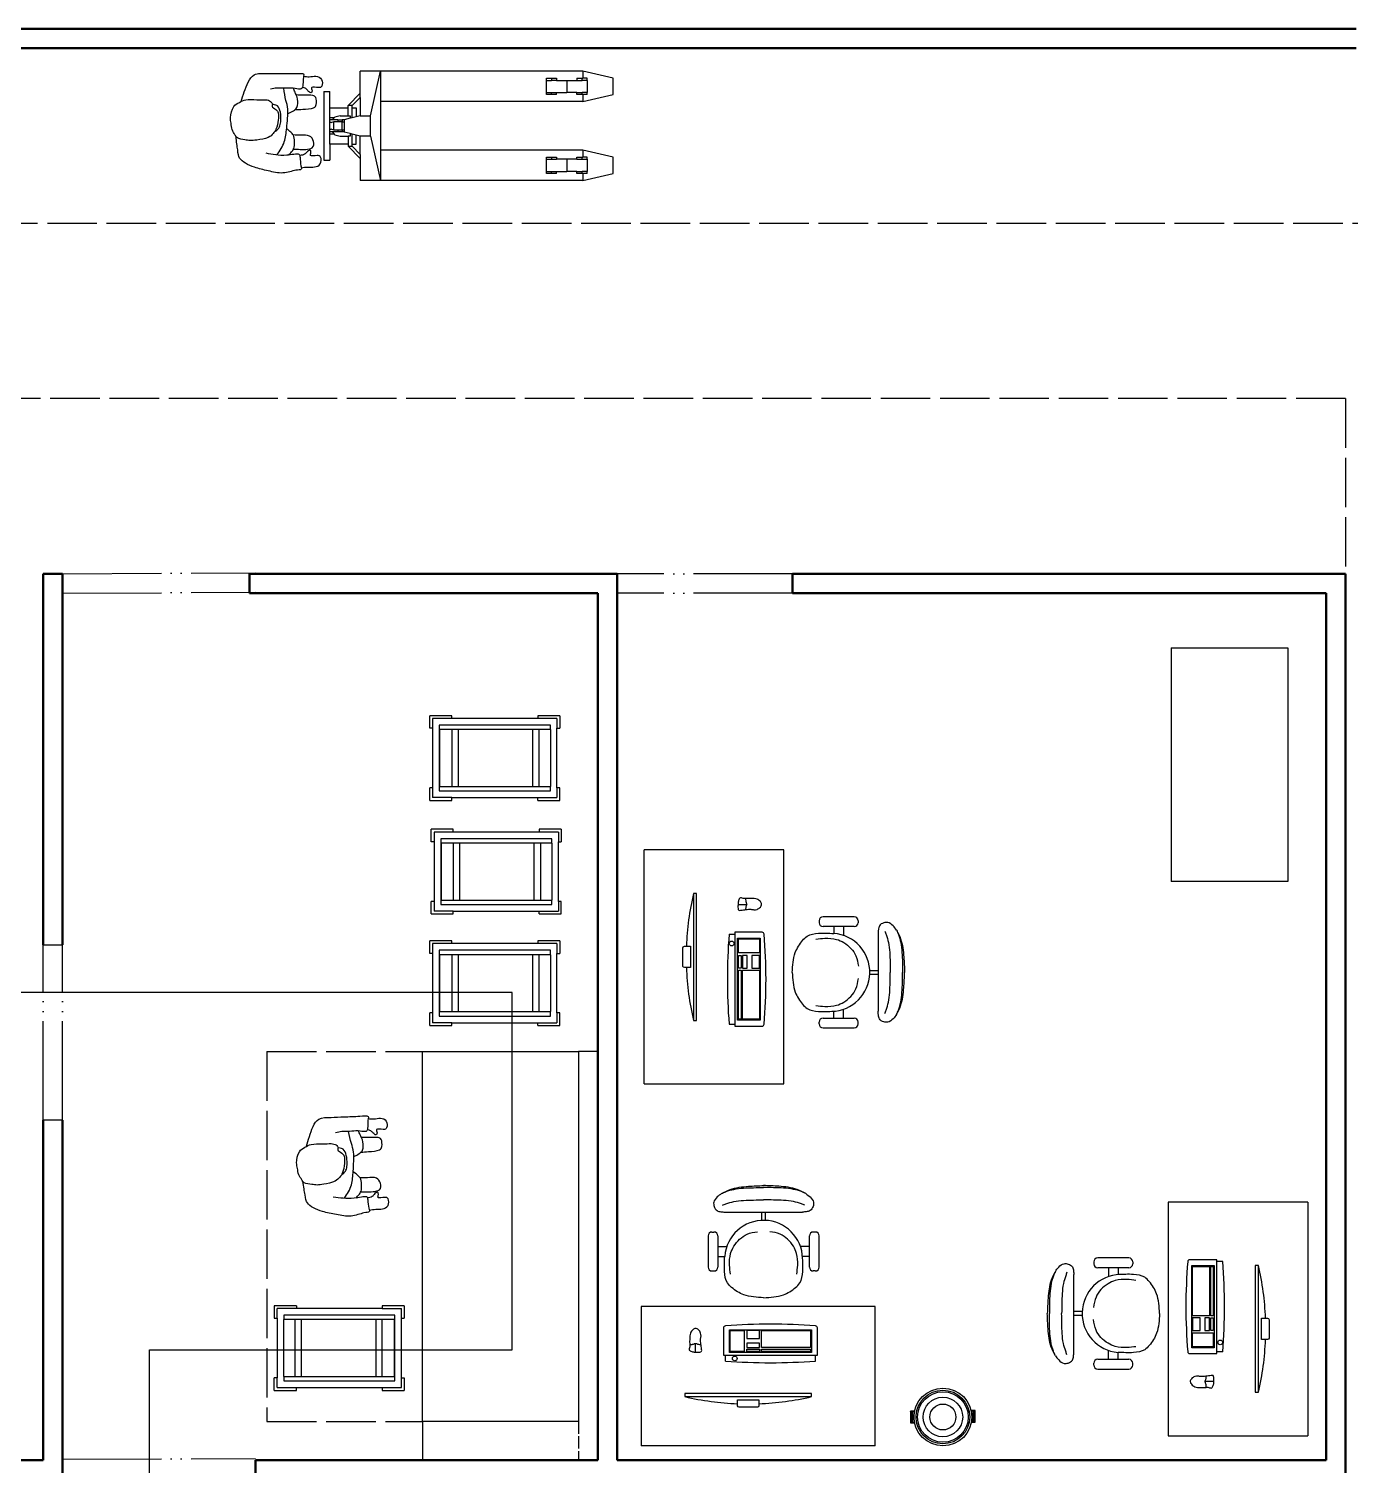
# Model space of a CAD drawing. Header units: millimetres. Extents: x 44692 to 172587, y -26854 to 14445.
# Drawn here: x 154816 to 161605, y -10402 to -3022 of the extents above; entities that cross this region are included whole.
import ezdxf

# ---------------------------------------------------------------- set-up
doc = ezdxf.new("R2010")
doc.units = ezdxf.units.MM
doc.header["$LTSCALE"] = 100
for name, pattern in [('DASHED2', [0.762, 0.635, -0.127]), ('DASHEDX2', [3.048, 2.54, -0.508]), ('DIVIDEX2', [6.604, 5.08, -0.508, 0, -0.508, 0, -0.508])]:
    doc.linetypes.add(name, pattern=pattern)
for name, color, linetype in [('Area circulacion', 50, 'DASHEDX2'), ('Area proceso', 90, 'DASHEDX2'), ('Flujo linea B', 160, 'Continuous'), ('Mesas-estantes', 230, 'Continuous'), ('Muebles', 112, 'Continuous'), ('Personal', 171, 'Continuous'), ('Puertas', 43, 'DIVIDEX2'), ('Transporte semielaborado', 30, 'Continuous')]:
    doc.layers.add(name, color=color, linetype=linetype)
doc.layers.add('Paredes', color=7, linetype='Continuous', lineweight=50)

# ---------------------------------------------------------------- blocks, each defined once
blk = doc.blocks.new('Bakery Trolley pl')
at = {"layer": 'Transporte semielaborado'}
for p, q in [((0.1804, 0.6253), (0.2371, 0.6253)), ((0.1804, 0.6253), (0.1804, 0.526)), ((0.2371, 0.6127), (0.1929, 0.6127)), ((0.1929, 0.526), (0.1929, 0.6127)), ((0.2229, 0.5827), (0.2229, 0.0827)), ((0.2429, 0.5827), (0.2229, 0.5827)), ((0.2371, 0.6127), (0.2371, 0.6253)), ((0.5048, 0.6127), (0.2371, 0.6127)), ((0.2429, 0.5827), (0.2429, 0.5798)), ((0.4989, 0.5827), (0.2429, 0.5827)), ((0.5189, 0.5827), (0.4989, 0.5827)), ((0.4989, 0.5798), (0.4989, 0.5827)), ((0.5048, 0.6127), (0.5048, 0.6253)), ((0.5048, 0.6253), (0.5615, 0.6253)), ((0.5489, 0.6127), (0.5048, 0.6127)), ((0.5189, 0.0827), (0.5189, 0.5827)), ((0.5489, 0.526), (0.5489, 0.6127)), ((0.5615, 0.526), (0.5615, 0.6253)), ((0.1804, 0.526), (0.1929, 0.526)), ((0.1929, 0.526), (0.1929, 0.1394)), ((0.2429, 0.5798), (0.4989, 0.5798)), ((0.2429, 0.5798), (0.2429, 0.5245)), ((0.2429, 0.5245), (0.4989, 0.5245)), ((0.2429, 0.5245), (0.2429, 0.4967)), ((0.4989, 0.5245), (0.4989, 0.5798)), ((0.4989, 0.4967), (0.4989, 0.5245)), ((0.5489, 0.526), (0.5615, 0.526)), ((0.5489, 0.1394), (0.5489, 0.526)), ((0.2429, 0.4967), (0.4989, 0.4967)), ((0.2429, 0.4967), (0.2429, 0.1615)), ((0.4989, 0.1615), (0.4989, 0.4967)), ((0.1804, 0.1394), (0.1929, 0.1394)), ((0.1804, 0.1394), (0.1804, 0.0402)), ((0.1929, 0.1394), (0.1929, 0.0527)), ((0.2429, 0.1615), (0.4989, 0.1615)), ((0.2429, 0.1615), (0.2429, 0.1325)), ((0.2429, 0.1325), (0.4989, 0.1325)), ((0.2429, 0.1325), (0.2429, 0.0827)), ((0.4989, 0.1325), (0.4989, 0.1615)), ((0.4989, 0.0827), (0.4989, 0.1325)), ((0.5615, 0.1394), (0.5489, 0.1394)), ((0.5489, 0.0527), (0.5489, 0.1394)), ((0.5615, 0.0402), (0.5615, 0.1394)), ((0.2229, 0.0827), (0.2429, 0.0827)), ((0.4989, 0.0827), (0.2429, 0.0827)), ((0.4989, 0.0827), (0.5189, 0.0827)), ((0.1804, 0.0402), (0.2371, 0.0402)), ((0.2371, 0.0527), (0.1929, 0.0527)), ((0.2371, 0.0402), (0.2371, 0.0527)), ((0.2371, 0.0527), (0.5048, 0.0527)), ((0.5048, 0.0527), (0.5048, 0.0402)), ((0.5489, 0.0527), (0.5048, 0.0527)), ((0.5615, 0.0402), (0.5048, 0.0402))]:
    blk.add_line(p, q, dxfattribs=at)
blk = doc.blocks.new('pa17-16')
for points, knots in [([(5.5575, 2.4391), (5.5549, 2.4218), (5.5525, 2.3852), (5.5491, 2.3329), (5.5712, 2.2599), (5.5431, 2.2589), (5.5029, 2.2526), (5.4793, 2.2435), (5.4785, 2.2813), (5.4499, 2.3438), (5.4658, 2.4235), (5.4776, 2.5033), (5.5116, 2.5798), (5.5552, 2.585), (5.608, 2.5962), (5.6336, 2.6001)], [0, 0, 0, 0, 0.404899, 0.829805, 1.276298, 1.516647, 1.885942, 2.122553, 2.418487, 2.881882, 3.382407, 3.897515, 4.613825, 5.020942, 5.393355, 5.393355, 5.393355, 5.393355]), ([(5.62, 2.5537), (5.6188, 2.5427), (5.6154, 2.5253), (5.6223, 2.4901), (5.6346, 2.4293), (5.661, 2.4064), (5.685, 2.3908), (5.7322, 2.3832), (5.7723, 2.3842), (5.7881, 2.3969), (5.8018, 2.4268), (5.8146, 2.4162), (5.8324, 2.4305), (5.8382, 2.4568), (5.8318, 2.5038), (5.8344, 2.5615), (5.8137, 2.5937), (5.7944, 2.6284), (5.7307, 2.6388), (5.7037, 2.6296), (5.6679, 2.626), (5.6442, 2.6055), (5.6228, 2.5961), (5.6214, 2.5667), (5.62, 2.5537)], [0, 0, 0, 0, 0.297584, 0.631064, 1.068635, 1.39533, 1.69617, 2.097861, 2.458938, 2.716293, 3.010442, 3.199165, 3.447293, 3.731671, 4.119196, 4.541864, 4.881702, 5.22714, 5.673063, 5.989311, 6.327668, 6.644571, 6.906626, 7.259736, 7.259736, 7.259736, 7.259736]), ([(5.8196, 2.5846), (5.837, 2.5819), (5.8817, 2.5675), (5.9755, 2.5418), (5.972, 2.4609), (5.9791, 2.3926), (5.9812, 2.315), (5.9891, 2.2612), (5.9692, 2.2664), (5.9401, 2.2663), (5.9063, 2.2668), (5.9005, 2.2811), (5.909, 2.3184), (5.9007, 2.3606), (5.9019, 2.4011), (5.8964, 2.4238), (5.8933, 2.4348)], [6.682038, 6.682038, 6.682038, 6.682038, 7.076266, 7.806153, 8.304227, 8.77662, 9.284333, 9.649979, 9.844608, 10.160206, 10.472731, 10.661147, 10.998544, 11.371438, 11.724832, 12.051545, 12.051545, 12.051545, 12.051545]), ([(5.6724, 2.3994), (5.675, 2.3947), (5.6837, 2.383), (5.7041, 2.3718), (5.7348, 2.3697), (5.774, 2.3728), (5.8085, 2.3874), (5.8116, 2.4015), (5.8144, 2.4199)], [0.121052, 0.121052, 0.121052, 0.121052, 0.297289, 0.584433, 0.895396, 1.26174, 1.600834, 1.760925, 1.760925, 1.760925, 1.760925]), ([(5.5522, 2.3809), (5.573, 2.3653), (5.6222, 2.3398), (5.6924, 2.3383), (5.7952, 2.3323), (5.8376, 2.352), (5.881, 2.3613), (5.9019, 2.366)], [0, 0, 0, 0, 0.49262, 0.970296, 1.525877, 1.91054, 2.357805, 2.357805, 2.357805, 2.357805]), ([(5.5552, 2.3206), (5.5597, 2.3147), (5.5706, 2.3043), (5.5892, 2.2916), (5.6248, 2.2913), (5.6613, 2.2967), (5.6731, 2.3154), (5.6858, 2.3299), (5.6912, 2.3378)], [0, 0, 0, 0, 0.262594, 0.520609, 0.853848, 1.185107, 1.43842, 1.738028, 1.738028, 1.738028, 1.738028]), ([(5.5867, 2.2952), (5.5866, 2.2877), (5.5872, 2.2667), (5.5883, 2.1873), (5.6353, 2.19), (5.6673, 2.2128), (5.6606, 2.2618), (5.6599, 2.2881), (5.6606, 2.3008)], [0.078483, 0.078483, 0.078483, 0.078483, 0.321516, 0.797556, 1.122606, 1.448668, 1.830958, 2.166281, 2.166281, 2.166281, 2.166281]), ([(5.7713, 2.3359), (5.7736, 2.3305), (5.7786, 2.3203), (5.7954, 2.2951), (5.8154, 2.2848), (5.8612, 2.2906), (5.8838, 2.3057), (5.8988, 2.3117), (5.9058, 2.3148)], [0, 0, 0, 0, 0.233477, 0.532145, 0.79329, 1.163492, 1.458071, 1.725911, 1.725911, 1.725911, 1.725911]), ([(5.7943, 2.2992), (5.7951, 2.2858), (5.7984, 2.2614), (5.8038, 2.2002), (5.8255, 2.1869), (5.8672, 2.191), (5.8755, 2.2117), (5.8718, 2.2605), (5.8715, 2.286), (5.871, 2.2978)], [0, 0, 0, 0, 0.353805, 0.775896, 1.041599, 1.377968, 1.615337, 2.001902, 2.313716, 2.313716, 2.313716, 2.313716]), ([(5.9713, 2.2652), (5.9703, 2.2553), (5.9686, 2.234), (5.9786, 2.2017), (5.9668, 2.1644), (5.9218, 2.1628), (5.9134, 2.1832), (5.9229, 2.229), (5.8988, 2.2135), (5.882, 2.2215), (5.8976, 2.2397), (5.908, 2.248), (5.912, 2.2618), (5.9127, 2.2683)], [0.038839, 0.038839, 0.038839, 0.038839, 0.324329, 0.654038, 0.980089, 1.31306, 1.562526, 1.890179, 2.123217, 2.319335, 2.559559, 2.78492, 2.989829, 2.989829, 2.989829, 2.989829]), ([(5.4915, 2.2484), (5.4936, 2.2374), (5.4981, 2.215), (5.4968, 2.1806), (5.512, 2.1445), (5.5569, 2.147), (5.5634, 2.1681), (5.5498, 2.2128), (5.5753, 2.1995), (5.5912, 2.209), (5.5741, 2.2257), (5.5617, 2.2339), (5.5559, 2.2515), (5.5556, 2.26)], [0, 0, 0, 0, 0.324329, 0.654038, 0.980089, 1.31306, 1.562526, 1.890179, 2.123217, 2.319335, 2.559559, 2.78492, 3.066636, 3.066636, 3.066636, 3.066636])]:
    blk.add_open_spline(points, degree=3, knots=knots)

msp = doc.modelspace()

# ---------------------------------------------------------------- linework, layer by layer
at = {"color": 3, "linetype": 'DASHED2'}
msp.add_line((157639.94, -10176.822), (157639.94, -10376.822), dxfattribs=at)
at = {"layer": 'Area circulacion'}
for p, q in [((163700.126, -4021.917), (151171.241, -4021.917)), ((161581.616, -4921.917), (153989.94, -4921.917)), ((161581.616, -4921.917), (161581.616, -5821.917)), ((154989.94, -10371.917), (154989.94, -10376.822))]:
    msp.add_line(p, q, dxfattribs=at)
at = {"layer": 'Area proceso', "color": 3}
for p, q in [((156039.94, -8276.822), (156839.94, -8276.822)), ((156039.94, -8276.822), (156039.94, -10176.822)), ((156039.94, -10176.822), (156839.94, -10176.822)), ((156839.94, -10176.822), (156839.94, -10376.822))]:
    msp.add_line(p, q, dxfattribs=at)
at = {"layer": 'Area proceso'}
msp.add_line((157739.94, -8276.822), (157639.94, -8276.822), dxfattribs=at)
at = {"layer": 'Flujo linea B'}
for p, q in [((157300.484, -7974.101), (154418.115, -7974.101)), ((157300.484, -9808.588), (157300.484, -7974.101)), ((155436.402, -13483.877), (155436.402, -9808.588)), ((155436.402, -9808.588), (157300.484, -9808.588))]:
    msp.add_line(p, q, dxfattribs=at)
at = {"layer": 'Mesas-estantes'}
for p, q in [((156839.94, -9476.822), (156839.94, -8276.822)), ((156839.94, -8276.822), (157639.94, -8276.822)), ((157639.94, -8276.822), (157639.94, -10176.822)), ((156839.94, -10176.822), (156839.94, -9476.822)), ((157639.94, -10176.822), (156839.94, -10176.822))]:
    msp.add_line(p, q, dxfattribs=at)
at = {"layer": 'Muebles'}
for p, q in [((160685.194, -6203.023), (160685.194, -7403.023)), ((160685.194, -6203.023), (161285.194, -6203.023)), ((161285.194, -6203.023), (161285.194, -7403.023)), ((158694.811, -7240.965), (157978.154, -7240.965)), ((157978.154, -8442.548), (157978.154, -7240.965)), ((158694.811, -8442.548), (158694.811, -7240.965)), ((161285.194, -7403.023), (160685.194, -7403.023)), ((158231.209, -7465.36), (158231.209, -8116.673)), ((158247.396, -7465.36), (158231.209, -7465.36)), ((158247.396, -8116.673), (158247.396, -7465.36)), ((158460.07, -7520.607), (158504.915, -7520.607)), ((159056.961, -7584.759), (158896.75, -7584.759)), ((158414.149, -7673.892), (158444.189, -7673.892)), ((158584.141, -7663.879), (158444.189, -7663.879)), ((158444.189, -7663.879), (158444.189, -8146.515)), ((158876.724, -7604.786), (158876.724, -7614.799)), ((159056.961, -7634.825), (158896.75, -7634.825)), ((158951.823, -7634.825), (158951.823, -7670.318)), ((159001.889, -7634.825), (159001.889, -7680.66)), ((159076.988, -7604.786), (159076.988, -7614.799)), ((159179.349, -7669.744), (159179.349, -8070.272)), ((158458.193, -8116.475), (158458.193, -7693.918)), ((158458.193, -7693.918), (158574.128, -7693.918)), ((158463.036, -7770.433), (158463.036, -7698.421)), ((158463.036, -7698.421), (158570.225, -7698.421)), ((158570.225, -7698.421), (158570.225, -7770.433)), ((158574.128, -7693.918), (158574.128, -8116.475)), ((158570.225, -7770.433), (158463.036, -7770.433)), ((158463.036, -7847.995), (158463.036, -7782.911)), ((158463.036, -7782.911), (158475.745, -7782.911)), ((158475.745, -7782.911), (158475.745, -7847.995)), ((158506.521, -7782.911), (158483.063, -7782.911)), ((158483.063, -7782.911), (158483.063, -7847.995)), ((158506.521, -7847.995), (158506.521, -7782.911)), ((158570.225, -7782.911), (158530.187, -7782.911)), ((158530.187, -7782.911), (158530.187, -7847.995)), ((158570.225, -7847.995), (158570.225, -7782.911)), ((158475.745, -7847.995), (158463.036, -7847.995)), ((158463.036, -8110.825), (158463.036, -7858.828)), ((158463.036, -7858.828), (158475.745, -7858.828)), ((158475.745, -7858.828), (158475.745, -8110.825)), ((158483.063, -7847.995), (158506.521, -7847.995)), ((158483.063, -8110.825), (158483.063, -7858.828)), ((158483.063, -7858.828), (158570.225, -7858.828)), ((158530.187, -7847.995), (158570.225, -7847.995)), ((158570.225, -7858.828), (158570.225, -8110.825)), ((159136.688, -7859.995), (159179.349, -7859.995)), ((159136.688, -7880.021), (159179.349, -7880.021)), ((158231.209, -8116.673), (158247.396, -8116.673)), ((158574.128, -8116.475), (158458.193, -8116.475)), ((158475.745, -8110.825), (158463.036, -8110.825)), ((158570.225, -8110.825), (158483.063, -8110.825)), ((158896.75, -8105.19), (159056.961, -8105.19)), ((158951.823, -8105.19), (158951.823, -8069.698)), ((159001.889, -8105.19), (159001.889, -8059.356)), ((158414.149, -8136.501), (158444.189, -8136.501)), ((158444.189, -8146.515), (158584.141, -8146.515)), ((158876.724, -8135.23), (158876.724, -8125.217)), ((158896.75, -8155.256), (159056.961, -8155.256)), ((159076.988, -8135.23), (159076.988, -8125.217)), ((157978.154, -8442.548), (158694.811, -8442.548)), ((161386.659, -9050.299), (160670.001, -9050.299)), ((160670.001, -9050.299), (160670.001, -10251.882)), ((161386.659, -9050.299), (161386.659, -10251.882)), ((158391.356, -9101.655), (158791.884, -9101.655)), ((158581.607, -9144.316), (158581.607, -9101.655)), ((158601.633, -9144.316), (158601.633, -9101.655)), ((158306.371, -9224.043), (158306.371, -9384.254)), ((158326.398, -9204.016), (158336.411, -9204.016)), ((158356.437, -9224.043), (158356.437, -9384.254)), ((158826.802, -9384.254), (158826.802, -9224.043)), ((158856.842, -9204.016), (158846.829, -9204.016)), ((158876.868, -9384.254), (158876.868, -9224.043)), ((158356.437, -9279.115), (158402.272, -9279.115)), ((158826.802, -9279.115), (158780.968, -9279.115)), ((158356.437, -9329.181), (158391.93, -9329.181)), ((158826.802, -9329.181), (158791.31, -9329.181)), ((160287.825, -9357.617), (160287.825, -9367.63)), ((160468.063, -9337.59), (160307.851, -9337.59)), ((160488.089, -9357.617), (160488.089, -9367.63)), ((160920.624, -9346.332), (160780.671, -9346.332)), ((160920.624, -9828.968), (160920.624, -9346.332)), ((160950.663, -9356.345), (160920.624, -9356.345)), ((158326.398, -9404.28), (158336.411, -9404.28)), ((158856.842, -9404.28), (158846.829, -9404.28)), ((160185.464, -9823.103), (160185.464, -9422.575)), ((160468.063, -9387.656), (160307.851, -9387.656)), ((160362.924, -9387.656), (160362.924, -9433.491)), ((160412.99, -9387.656), (160412.99, -9423.149)), ((160790.685, -9376.372), (160906.62, -9376.372)), ((160790.685, -9798.928), (160790.685, -9376.372)), ((160794.587, -9382.021), (160881.75, -9382.021)), ((160794.587, -9634.019), (160794.587, -9382.021)), ((160881.75, -9382.021), (160881.75, -9634.019)), ((160889.068, -9382.021), (160901.776, -9382.021)), ((160889.068, -9634.019), (160889.068, -9382.021)), ((160901.776, -9382.021), (160901.776, -9634.019)), ((160906.62, -9376.372), (160906.62, -9798.928)), ((161133.604, -9376.173), (161117.417, -9376.173)), ((161117.417, -9376.173), (161117.417, -10027.487)), ((161133.604, -10027.487), (161133.604, -9376.173)), ((159164.16, -9586.193), (157962.577, -9586.193)), ((157962.577, -9586.193), (157962.577, -10302.85)), ((159164.16, -10302.85), (159164.16, -9586.193)), ((160228.125, -9612.826), (160185.464, -9612.826)), ((160228.125, -9632.852), (160185.464, -9632.852)), ((160881.75, -9634.019), (160794.587, -9634.019)), ((160834.626, -9644.852), (160794.587, -9644.852)), ((160794.587, -9644.852), (160794.587, -9709.936)), ((160834.626, -9709.936), (160834.626, -9644.852)), ((160881.75, -9644.852), (160858.292, -9644.852)), ((160858.292, -9644.852), (160858.292, -9709.936)), ((160881.75, -9709.936), (160881.75, -9644.852)), ((160901.776, -9634.019), (160889.068, -9634.019)), ((160889.068, -9644.852), (160901.776, -9644.852)), ((160889.068, -9709.936), (160889.068, -9644.852)), ((160901.776, -9644.852), (160901.776, -9709.936)), ((158385.491, -9696.862), (158385.491, -9836.815)), ((158415.53, -9822.811), (158415.53, -9706.876)), ((158415.53, -9706.876), (158838.087, -9706.876)), ((158420.033, -9817.967), (158420.033, -9710.779)), ((158420.033, -9710.779), (158492.045, -9710.779)), ((158492.045, -9710.779), (158492.045, -9817.967)), ((158569.607, -9710.779), (158504.523, -9710.779)), ((158504.523, -9710.779), (158504.523, -9750.817)), ((158569.607, -9750.817), (158569.607, -9710.779)), ((158580.44, -9797.941), (158580.44, -9710.779)), ((158580.44, -9710.779), (158832.437, -9710.779)), ((158832.437, -9710.779), (158832.437, -9797.941)), ((158838.087, -9706.876), (158838.087, -9822.811)), ((158868.127, -9836.815), (158868.127, -9696.862)), ((160794.587, -9709.936), (160834.626, -9709.936)), ((160794.587, -9722.414), (160901.776, -9722.414)), ((160794.587, -9794.426), (160794.587, -9722.414)), ((160858.292, -9709.936), (160881.75, -9709.936)), ((160901.776, -9709.936), (160889.068, -9709.936)), ((160901.776, -9722.414), (160901.776, -9794.426)), ((158242.219, -9820.934), (158242.219, -9776.089)), ((158504.523, -9750.817), (158569.607, -9750.817)), ((158569.607, -9774.483), (158504.523, -9774.483)), ((158504.523, -9774.483), (158504.523, -9797.941)), ((158504.523, -9797.941), (158569.607, -9797.941)), ((158504.523, -9817.967), (158504.523, -9805.259)), ((158504.523, -9805.259), (158569.607, -9805.259)), ((158569.607, -9797.941), (158569.607, -9774.483)), ((158569.607, -9805.259), (158569.607, -9817.967)), ((158832.437, -9797.941), (158580.44, -9797.941)), ((158580.44, -9817.967), (158580.44, -9805.259)), ((158580.44, -9805.259), (158832.437, -9805.259)), ((158832.437, -9805.259), (158832.437, -9817.967)), ((160362.924, -9858.021), (160362.924, -9812.187)), ((160906.62, -9798.928), (160790.685, -9798.928)), ((160901.776, -9794.426), (160794.587, -9794.426)), ((158385.491, -9836.815), (158868.127, -9836.815)), ((158395.504, -9866.855), (158395.504, -9836.815)), ((158838.087, -9822.811), (158415.53, -9822.811)), ((158492.045, -9817.967), (158420.033, -9817.967)), ((158569.607, -9817.967), (158504.523, -9817.967)), ((158832.437, -9817.967), (158580.44, -9817.967)), ((158858.113, -9866.855), (158858.113, -9836.815)), ((160287.825, -9888.061), (160287.825, -9878.048)), ((160307.851, -9858.021), (160468.063, -9858.021)), ((160412.99, -9858.021), (160412.99, -9822.529)), ((160488.089, -9888.061), (160488.089, -9878.048)), ((160780.671, -9828.968), (160920.624, -9828.968)), ((160950.663, -9818.955), (160920.624, -9818.955)), ((160307.851, -9908.087), (160468.063, -9908.087)), ((158186.972, -10033.608), (158186.972, -10049.795)), ((158838.285, -10033.608), (158186.972, -10033.608)), ((158838.285, -10049.795), (158838.285, -10033.608)), ((160904.743, -9972.24), (160859.898, -9972.24)), ((161117.417, -10027.487), (161133.604, -10027.487)), ((158186.972, -10049.795), (158838.285, -10049.795)), ((159345.814, -10125.762), (159346.526, -10125.328)), ((159367.315, -10125.762), (159345.814, -10125.762)), ((159345.814, -10125.762), (159345.814, -10126.75)), ((159345.814, -10126.75), (159345.814, -10183.63)), ((159345.814, -10126.75), (159347.236, -10126.75)), ((159345.814, -10183.63), (159345.814, -10184.618)), ((159345.814, -10183.63), (159347.236, -10183.63)), ((159345.814, -10184.618), (159346.526, -10185.052)), ((159345.814, -10184.618), (159367.566, -10184.618)), ((159367.402, -10125.328), (159346.526, -10125.328)), ((159346.526, -10185.052), (159367.657, -10185.052)), ((159347.236, -10183.63), (159347.236, -10126.75)), ((159354.346, -10126.75), (159347.236, -10126.75)), ((159354.346, -10183.63), (159347.236, -10183.63)), ((159354.346, -10183.63), (159354.346, -10126.75)), ((159355.768, -10126.75), (159354.346, -10126.75)), ((159354.346, -10183.63), (159355.768, -10183.63)), ((159355.768, -10126.75), (159355.768, -10183.63)), ((159367.123, -10126.75), (159355.768, -10126.75)), ((159367.365, -10183.63), (159355.768, -10183.63)), ((159677.509, -10121.349), (159657.281, -10121.349)), ((159678.221, -10121.783), (159657.38, -10121.783)), ((159657.601, -10122.771), (159668.267, -10122.771)), ((159658.663, -10181.073), (159677.509, -10181.073)), ((159658.741, -10180.639), (159678.221, -10180.639)), ((159658.914, -10179.651), (159669.689, -10179.651)), ((159668.267, -10179.651), (159668.267, -10122.771)), ((159669.689, -10122.771), (159668.267, -10122.771)), ((159668.267, -10179.651), (159669.689, -10179.651)), ((159669.689, -10122.771), (159669.689, -10179.651)), ((159669.689, -10122.771), (159676.799, -10122.771)), ((159669.689, -10179.651), (159676.799, -10179.651)), ((159676.799, -10122.771), (159676.799, -10179.651)), ((159678.221, -10122.771), (159676.799, -10122.771)), ((159676.799, -10179.651), (159678.221, -10179.651)), ((159678.221, -10121.783), (159677.509, -10121.349)), ((159678.221, -10180.639), (159677.509, -10181.073)), ((159678.221, -10122.771), (159678.221, -10121.783)), ((159678.221, -10179.651), (159678.221, -10122.771)), ((159678.221, -10180.639), (159678.221, -10179.651)), ((160670.001, -10251.882), (161386.659, -10251.882)), ((159164.16, -10302.85), (157962.577, -10302.85))]:
    msp.add_line(p, q, dxfattribs=at)
for points in [[(158176.847, -7838.167), (158176.847, -7743.867, -0.41421356), (158184.481, -7736.233), (158215.13, -7736.233), (158215.13, -7845.8), (158184.481, -7845.8, -0.41421356)], [(161187.965, -9654.68), (161187.965, -9748.98, -0.41421356), (161180.332, -9756.613), (161149.683, -9756.613), (161149.683, -9647.047), (161180.332, -9647.047, -0.41421356)], [(158559.779, -10104.156), (158465.479, -10104.156, -0.41421356), (158457.845, -10096.523), (158457.845, -10065.874), (158567.412, -10065.874), (158567.412, -10096.523, -0.41421356)]]:
    msp.add_lwpolyline(points, format="xyb", close=True, dxfattribs=at)
for centre, radius in [((158427.503, -7721.74), 12.174), ((160937.31, -9771.107), 12.174), ((158443.352, -9853.501), 12.174), ((159512.77, -10154.57), 148.28), ((159512.77, -10154.57), 137.813), ((159512.77, -10154.57), 129.948), ((159512.77, -10154.57), 101.508), ((159512.77, -10154.57), 66.656)]:
    msp.add_circle(centre, radius, dxfattribs=at)
for centre, radius, start, end in [((159618.938, -7791.017), 1425.428, 166.7934342, 177.797412), ((158896.75, -7604.786), 20.026, 90, 180), ((159056.961, -7604.786), 20.026, 0, 90), ((161422.869, -7905.197), 3017.598, 175.6038543, 184.3961457), ((158584.141, -7673.892), 10.013, 0, 90), ((155873.319, -7905.197), 2730.65, 355.140832, 4.859168), ((158896.75, -7614.799), 20.026, 180, 270), ((158936.674, -7870.008), 200.264, 271.3986494, 85.6618414), ((159056.961, -7614.799), 20.026, 270, 0), ((159618.938, -7791.017), 1425.428, 182.202588, 193.2065658), ((158896.75, -8125.217), 20.026, 90, 180), ((159056.961, -8125.217), 20.026, 0, 90), ((158584.141, -8136.501), 10.013, 270, 0), ((158896.75, -8135.23), 20.026, 180, 270), ((159056.961, -8135.23), 20.026, 270, 0), ((158591.62, -9344.33), 200.264, 1.3986494, 175.6618414), ((158326.398, -9224.043), 20.026, 90, 180), ((158336.411, -9224.043), 20.026, 0, 90), ((158846.829, -9224.043), 20.026, 90, 180), ((158856.842, -9224.043), 20.026, 0, 90), ((160307.851, -9357.617), 20.026, 90, 180), ((160307.851, -9367.63), 20.026, 180, 270), ((160468.063, -9357.617), 20.026, 0, 90), ((160468.063, -9367.63), 20.026, 270, 0), ((163491.494, -9587.65), 2730.65, 175.140832, 184.859168), ((160780.671, -9356.345), 10.013, 90, 180), ((157941.944, -9587.65), 3017.598, 355.6038543, 4.3961457), ((158326.398, -9384.254), 20.026, 180, 270), ((158336.411, -9384.254), 20.026, 270, 360), ((158846.829, -9384.254), 20.026, 180, 270), ((158856.842, -9384.254), 20.026, 270, 0), ((160428.138, -9622.839), 200.264, 91.3986494, 265.6618414), ((159745.874, -9701.83), 1425.428, 2.202588, 13.2065658), ((158395.504, -9696.862), 10.013, 90, 180), ((158626.809, -12407.685), 2730.65, 85.140832, 94.859168), ((158858.113, -9696.862), 10.013, 0, 90), ((159745.874, -9701.83), 1425.428, 346.7934342, 357.797412), ((158626.809, -6858.135), 3017.598, 265.6038543, 274.3961457), ((160307.851, -9878.048), 20.026, 90, 180), ((160307.851, -9888.061), 20.026, 180, 270), ((160468.063, -9878.048), 20.026, 0, 90), ((160468.063, -9888.061), 20.026, 270, 0), ((160780.671, -9818.955), 10.013, 180, 270), ((158512.629, -8662.066), 1425.428, 256.7934342, 267.797412), ((158512.629, -8662.066), 1425.428, 272.202588, 283.2065658)]:
    msp.add_arc(centre, radius, start, end, dxfattribs=at)
for points, start_tangent, end_tangent in [([(158460.055, -7518.617), (158463.333, -7500.368), (158466.768, -7492.882), (158469.89, -7488.202), (158486.528, -7490.347), (158504.728, -7490.312), (158529.072, -7490.312), (158543.575, -7490.698), (158557.781, -7493.973), (158574.798, -7506.607), (158581.511, -7520.021), (158574.798, -7534.995), (158557.938, -7546.381), (158542.17, -7548.409), (158525.778, -7545.757), (158502.049, -7547.941), (158474.048, -7551.284), (158464.21, -7551.117), (158460.367, -7541.858), (158460.055, -7518.617)], (-0.01934464, 0.99981287), (-0.01934464, 0.99981287)), ([(158240.23, -9820.949), (158221.98, -9817.671), (158214.494, -9814.236), (158209.814, -9811.114), (158211.959, -9794.476), (158211.924, -9776.276), (158211.924, -9751.932), (158212.31, -9737.429), (158215.586, -9723.222), (158228.22, -9706.206), (158241.633, -9699.493), (158256.607, -9706.206), (158267.993, -9723.066), (158270.021, -9738.834), (158267.369, -9755.226), (158269.553, -9778.955), (158272.896, -9806.956), (158272.73, -9816.793), (158263.47, -9820.637), (158240.23, -9820.949)], (-0.99981287, -0.01934464), (-0.99981287, -0.01934464)), ([(160904.758, -9974.229), (160901.48, -9992.478), (160898.045, -9999.965), (160894.923, -10004.644), (160878.285, -10002.5), (160860.085, -10002.535), (160835.741, -10002.535), (160821.237, -10002.149), (160807.031, -9998.873), (160790.015, -9986.239), (160783.302, -9972.825), (160790.015, -9957.852), (160806.875, -9946.466), (160822.642, -9944.438), (160839.034, -9947.089), (160862.764, -9944.906), (160890.765, -9941.563), (160900.602, -9941.729), (160904.446, -9950.989), (160904.758, -9974.229)], (0.01934464, -0.99981287), (0.01934464, -0.99981287))]:
    msp.add_spline(points, degree=3, dxfattribs=dict(at, start_tangent=start_tangent, end_tangent=end_tangent))
for points in [[(158499.399, -7490.84), (158499.309, -7494.547), (158499.246, -7499.292), (158499.957, -7505.587), (158501.612, -7510.033), (158503.308, -7515.101), (158505.952, -7521.416), (158502.563, -7527.068), (158500.291, -7533.225), (158499.41, -7540.18), (158499.25, -7545.457), (158499.186, -7548.321)], [(158212.452, -9781.605), (158216.159, -9781.694), (158220.904, -9781.758), (158227.2, -9781.047), (158231.645, -9779.391), (158236.714, -9777.696), (158243.028, -9775.052), (158248.68, -9778.441), (158254.837, -9780.712), (158261.792, -9781.594), (158267.069, -9781.754), (158269.933, -9781.818)], [(160865.413, -10002.007), (160865.503, -9998.3), (160865.567, -9993.554), (160864.856, -9987.259), (160863.2, -9982.814), (160861.505, -9977.745), (160858.861, -9971.43), (160862.25, -9965.779), (160864.521, -9959.621), (160865.403, -9952.667), (160865.563, -9947.389), (160865.627, -9944.526)]]:
    msp.add_open_spline(points, degree=3, knots=[0.0013849734, 0.0013849734, 0.0013849734, 0.0013849734, 0.0124811138, 0.0155947393, 0.0202964235, 0.026550994, 0.0319259149, 0.0396430385, 0.044567536, 0.051806774, 0.0604018682, 0.0604018682, 0.0604018682, 0.0604018682], dxfattribs=at)
for points in [[(158738.885, -7870.008), (158754.435, -7768.431), (158791.792, -7705.824), (158815.249, -7684.086), (158873.456, -7669.304), (158951.823, -7670.318)], [(159274.409, -7653.267), (159257.096, -7631.307), (159229.505, -7613.898), (159208.512, -7615.699), (159186.919, -7630.707), (159180.995, -7650.93), (159179.349, -7669.744)], [(159214.953, -7658.133), (159221.24, -7676.225), (159233.029, -7716.342), (159239.27, -7767.205), (159242.029, -7870.008)], [(159274.409, -7653.267), (159295.309, -7697.932), (159311.867, -7791.681), (159315.666, -7870.008)], [(159274.409, -7653.267), (159284.401, -7676.225), (159296.19, -7716.342), (159302.431, -7767.205), (159305.19, -7870.008)], [(158860.408, -7699.594), (158906.277, -7695.081), (158966.577, -7700.626), (159003.685, -7717.133), (159065.531, -7785.224), (159078.58, -7838.943)], [(158738.885, -7870.008), (158754.435, -7971.585), (158791.792, -8034.191), (158815.249, -8055.929), (158873.456, -8070.711), (158951.823, -8069.698)], [(159214.953, -8081.882), (159221.24, -8063.79), (159233.029, -8023.673), (159239.27, -7972.81), (159242.029, -7870.008)], [(159274.409, -8086.748), (159295.309, -8042.083), (159311.867, -7948.335), (159315.666, -7870.008)], [(159274.409, -8086.748), (159284.401, -8063.79), (159296.19, -8023.673), (159302.431, -7972.81), (159305.19, -7870.008)], [(158860.408, -8040.421), (158906.277, -8044.935), (158966.577, -8039.389), (159003.685, -8022.882), (159065.531, -7954.791), (159078.58, -7901.072)], [(159274.409, -8086.748), (159257.096, -8108.708), (159229.505, -8126.118), (159208.512, -8124.317), (159186.919, -8109.309), (159180.995, -8089.085), (159179.349, -8070.272)], [(158374.88, -9006.595), (158419.545, -8985.695), (158513.293, -8969.137), (158591.62, -8965.338)], [(158374.88, -9006.595), (158397.837, -8996.602), (158437.955, -8984.814), (158488.817, -8978.573), (158591.62, -8975.814)], [(158808.36, -9006.595), (158763.695, -8985.695), (158669.947, -8969.137), (158591.62, -8965.338)], [(158808.36, -9006.595), (158785.402, -8996.602), (158745.285, -8984.814), (158694.422, -8978.573), (158591.62, -8975.814)], [(158374.88, -9006.595), (158352.919, -9023.908), (158335.51, -9051.499), (158337.311, -9072.492), (158352.319, -9094.085), (158372.542, -9100.008), (158391.356, -9101.655)], [(158379.745, -9066.051), (158397.837, -9059.764), (158437.955, -9047.975), (158488.817, -9041.734), (158591.62, -9038.975)], [(158803.494, -9066.051), (158785.402, -9059.764), (158745.285, -9047.975), (158694.422, -9041.734), (158591.62, -9038.975)], [(158808.36, -9006.595), (158830.32, -9023.908), (158847.73, -9051.499), (158845.929, -9072.492), (158830.921, -9094.085), (158810.698, -9100.008), (158791.884, -9101.655)], [(158421.207, -9420.596), (158416.693, -9374.727), (158422.238, -9314.427), (158438.745, -9277.319), (158506.836, -9215.473), (158560.555, -9202.424)], [(158762.033, -9420.596), (158766.547, -9374.727), (158761.002, -9314.427), (158744.495, -9277.319), (158676.403, -9215.473), (158622.684, -9202.424)], [(158591.62, -9542.118), (158490.043, -9526.568), (158427.437, -9489.212), (158405.698, -9465.755), (158390.916, -9407.548), (158391.93, -9329.181)], [(158591.62, -9542.118), (158693.197, -9526.568), (158755.803, -9489.212), (158777.541, -9465.755), (158792.324, -9407.548), (158791.31, -9329.181)], [(160090.404, -9406.099), (160107.717, -9384.138), (160135.308, -9366.729), (160156.301, -9368.53), (160177.894, -9383.538), (160183.817, -9403.761), (160185.464, -9422.575)], [(160090.404, -9406.099), (160069.504, -9450.764), (160052.946, -9544.512), (160049.147, -9622.839)], [(160090.404, -9406.099), (160080.411, -9429.056), (160068.623, -9469.174), (160062.381, -9520.036), (160059.623, -9622.839)], [(160149.86, -9410.964), (160143.573, -9429.056), (160131.784, -9469.174), (160125.543, -9520.036), (160122.784, -9622.839)], [(160504.405, -9452.426), (160458.536, -9447.912), (160398.236, -9453.457), (160361.128, -9469.964), (160299.282, -9538.055), (160286.233, -9591.774)], [(160625.927, -9622.839), (160610.377, -9521.262), (160573.02, -9458.656), (160549.564, -9436.917), (160491.356, -9422.135), (160412.99, -9423.149)], [(160090.404, -9839.579), (160069.504, -9794.914), (160052.946, -9701.166), (160049.147, -9622.839)], [(160090.404, -9839.579), (160080.411, -9816.621), (160068.623, -9776.504), (160062.381, -9725.641), (160059.623, -9622.839)], [(160149.86, -9834.713), (160143.573, -9816.621), (160131.784, -9776.504), (160125.543, -9725.641), (160122.784, -9622.839)], [(160504.405, -9793.252), (160458.536, -9797.766), (160398.236, -9792.221), (160361.128, -9775.714), (160299.282, -9707.622), (160286.233, -9653.903)], [(160625.927, -9622.839), (160610.377, -9724.416), (160573.02, -9787.022), (160549.564, -9808.76), (160491.356, -9823.543), (160412.99, -9822.529)], [(160090.404, -9839.579), (160107.717, -9861.539), (160135.308, -9878.949), (160156.301, -9877.148), (160177.894, -9862.14), (160183.817, -9841.917), (160185.464, -9823.103)]]:
    msp.add_spline(points, degree=3, dxfattribs=at)
at = {"layer": 'Paredes'}
for p, q in [((152931.549, -3021.917), (156312.246, -3021.917)), ((156312.246, -3021.917), (158112.246, -3021.917)), ((158112.246, -3021.917), (161635.794, -3021.917)), ((156212.246, -3121.917), (152931.549, -3121.917)), ((156212.246, -3121.917), (158112.246, -3121.917)), ((161635.794, -3121.917), (158112.246, -3121.917)), ((154989.94, -5821.917), (154889.94, -5821.917)), ((154889.94, -5821.917), (154889.94, -5921.917)), ((154989.94, -5821.917), (154989.94, -7729.274)), ((155951.154, -5921.917), (155951.154, -5821.917)), ((155951.154, -5821.917), (157839.936, -5821.917)), ((157839.936, -5821.917), (157839.936, -6157.439)), ((158739.936, -5921.897), (158739.936, -5821.917)), ((158739.936, -5821.917), (161481.616, -5821.917)), ((161581.616, -5821.917), (161481.616, -5821.917)), ((161581.616, -5921.858), (161581.616, -5821.917)), ((154889.94, -7729.274), (154889.94, -5921.917)), ((155951.154, -5921.917), (157739.936, -5921.898)), ((157739.939, -6061.558), (157739.936, -5921.898)), ((157839.936, -5921.897), (157839.936, -10372.004)), ((158739.936, -5921.888), (161381.616, -5921.86)), ((161381.616, -5921.86), (161481.616, -5921.86)), ((161481.616, -10376.822), (161481.616, -5921.86)), ((161581.616, -10476.822), (161581.616, -5921.858)), ((157739.94, -6961.558), (157739.939, -6061.558)), ((157739.94, -7469.403), (157739.94, -6961.558)), ((157739.941, -10372.004), (157739.941, -7061.558)), ((157739.94, -7469.403), (157739.94, -9471.917)), ((154889.94, -10371.917), (154889.94, -8629.274)), ((154989.94, -8629.274), (154989.94, -10371.917)), ((157739.94, -9471.917), (157739.94, -9671.917)), ((157739.94, -9671.917), (157739.94, -10171.917)), ((148511.465, -10376.822), (154889.94, -10376.822)), ((154889.94, -10371.917), (154889.94, -10376.822)), ((154989.94, -10371.917), (154989.94, -10372.004)), ((154989.94, -10371.917), (154989.941, -10476.822)), ((155981.616, -10376.822), (157739.941, -10376.822)), ((155981.616, -10471.915), (155981.616, -10376.822)), ((157739.941, -10372.004), (157739.941, -10376.822)), ((157839.936, -10372.004), (157839.936, -10376.822)), ((157839.936, -10376.822), (161481.616, -10376.822))]:
    msp.add_line(p, q, dxfattribs=at)
at = {"layer": 'Puertas'}
for p, q in [((154989.94, -5821.917), (155981.107, -5817.012)), ((158739.936, -5821.917), (157839.936, -5821.917)), ((154989.94, -5921.917), (155981.107, -5917.012)), ((158739.936, -5921.897), (157839.936, -5921.897)), ((154889.94, -7729.274), (154989.94, -7729.274)), ((154889.94, -8629.274), (154889.94, -7729.274)), ((154989.94, -8629.274), (154989.94, -7729.274)), ((154989.94, -8629.274), (154889.94, -8629.274)), ((154989.94, -10371.917), (155981.107, -10367.012))]:
    msp.add_line(p, q, dxfattribs=at)
at = {"layer": 'Transporte semielaborado'}
for p, q in [((156623.313, -3240.357), (156519.299, -3240.357)), ((156519.299, -3353.145), (156519.299, -3240.357)), ((156571.306, -3469.187), (156623.313, -3240.357)), ((157663.454, -3240.357), (156623.313, -3240.357)), ((156623.313, -3240.357), (156623.313, -3396.378)), ((157663.454, -3240.357), (157663.454, -3276.761)), ((157819.475, -3276.761), (157663.454, -3240.357)), ((157476.229, -3276.761), (157501.212, -3276.761)), ((157476.229, -3287.163), (157476.229, -3276.761)), ((157476.229, -3349.571), (157476.229, -3287.163)), ((157476.229, -3287.163), (157501.212, -3287.163)), ((157501.212, -3276.761), (157501.212, -3287.163)), ((157501.212, -3276.761), (157528.236, -3276.761)), ((157528.236, -3287.163), (157501.212, -3287.163)), ((157528.236, -3276.761), (157528.236, -3287.163)), ((157528.236, -3287.163), (157580.243, -3287.163)), ((157580.243, -3287.163), (157580.243, -3349.571)), ((157580.243, -3287.163), (157632.25, -3287.163)), ((157632.25, -3276.761), (157632.25, -3287.163)), ((157632.25, -3276.761), (157659.274, -3276.761)), ((157632.25, -3287.163), (157659.274, -3287.163)), ((157659.274, -3287.163), (157659.274, -3276.761)), ((157659.274, -3276.761), (157663.454, -3276.761)), ((157684.257, -3287.163), (157659.274, -3287.163)), ((157684.257, -3276.761), (157663.454, -3276.761)), ((157684.257, -3287.163), (157684.257, -3276.761)), ((157684.257, -3287.163), (157684.257, -3349.571)), ((157819.475, -3359.973), (157819.475, -3276.761)), ((156332.074, -3344.371), (156363.278, -3344.371)), ((156332.074, -3344.371), (156332.074, -3698.018)), ((156363.278, -3427.582), (156363.278, -3344.371)), ((156519.299, -3353.145), (156456.891, -3417.18)), ((156519.299, -3374.49), (156477.694, -3417.18)), ((156519.299, -3374.49), (156519.299, -3353.145)), ((156519.299, -3374.49), (156519.299, -3469.187)), ((157476.229, -3359.973), (157476.229, -3349.571)), ((157476.229, -3349.571), (157501.212, -3349.571)), ((157501.212, -3359.973), (157476.229, -3359.973)), ((157501.212, -3359.973), (157501.212, -3349.571)), ((157501.212, -3349.571), (157528.236, -3349.571)), ((157528.236, -3359.973), (157501.212, -3359.973)), ((157528.236, -3359.973), (157528.236, -3349.571)), ((157528.236, -3349.571), (157580.243, -3349.571)), ((157632.25, -3349.571), (157580.243, -3349.571)), ((157632.25, -3349.571), (157659.274, -3349.571)), ((157632.25, -3359.973), (157632.25, -3349.571)), ((157659.274, -3359.973), (157632.25, -3359.973)), ((157659.274, -3359.973), (157659.274, -3349.571)), ((157684.257, -3349.571), (157659.274, -3349.571)), ((157663.454, -3359.973), (157659.274, -3359.973)), ((157663.454, -3396.378), (157819.475, -3359.973)), ((157663.454, -3359.973), (157663.454, -3396.378)), ((157684.257, -3359.973), (157663.454, -3359.973)), ((157684.257, -3359.973), (157684.257, -3349.571)), ((156363.278, -3479.589), (156363.278, -3427.582)), ((156363.278, -3427.582), (156456.891, -3427.582)), ((156456.891, -3427.582), (156456.891, -3417.18)), ((156477.694, -3417.18), (156456.891, -3417.18)), ((156456.891, -3469.187), (156456.891, -3427.582)), ((156477.694, -3427.582), (156477.694, -3417.18)), ((156477.694, -3479.257), (156477.694, -3427.582)), ((156477.694, -3427.582), (156498.496, -3427.582)), ((156498.496, -3427.582), (156498.496, -3474.222)), ((156623.313, -3396.378), (156623.313, -3646.011)), ((157663.454, -3396.378), (156623.313, -3396.378)), ((156363.278, -3489.99), (156363.278, -3479.589)), ((156385.848, -3479.589), (156363.278, -3479.589)), ((156375.447, -3489.99), (156363.278, -3489.99)), ((156363.278, -3500.392), (156363.278, -3489.99)), ((156363.278, -3500.392), (156371.108, -3503.635)), ((156363.278, -3505.592), (156363.278, -3500.392)), ((156371.108, -3503.635), (156363.278, -3505.592)), ((156363.278, -3536.797), (156363.278, -3505.592)), ((156363.278, -3536.797), (156371.108, -3538.754)), ((156363.278, -3541.997), (156363.278, -3536.797)), ((156371.108, -3538.754), (156363.278, -3541.997)), ((156363.278, -3552.399), (156363.278, -3541.997)), ((156384.081, -3500.392), (156371.108, -3503.635)), ((156371.108, -3538.754), (156384.081, -3541.997)), ((156385.848, -3479.589), (156375.447, -3489.99)), ((156404.884, -3489.99), (156375.447, -3489.99)), ((156384.081, -3541.997), (156384.081, -3500.392)), ((156404.884, -3500.392), (156384.081, -3500.392)), ((156384.081, -3541.997), (156404.884, -3541.997)), ((156389.282, -3476.155), (156385.848, -3479.589)), ((156415.285, -3469.187), (156389.282, -3476.155)), ((156404.884, -3489.99), (156404.884, -3500.392)), ((156404.884, -3489.99), (156425.687, -3489.99)), ((156425.687, -3500.392), (156404.884, -3500.392)), ((156404.884, -3541.997), (156404.884, -3552.399)), ((156404.884, -3541.997), (156425.687, -3541.997)), ((156415.285, -3469.187), (156456.891, -3469.187)), ((156425.687, -3489.99), (156425.687, -3500.392)), ((156436.088, -3489.99), (156425.687, -3489.99)), ((156425.687, -3541.997), (156425.687, -3500.392)), ((156425.687, -3500.392), (156436.088, -3500.392)), ((156425.687, -3541.997), (156425.687, -3552.399)), ((156425.687, -3541.997), (156436.088, -3541.997)), ((156467.292, -3481.774), (156436.088, -3489.326)), ((156436.088, -3489.326), (156436.088, -3489.99)), ((156436.088, -3489.99), (156436.088, -3500.392)), ((156436.088, -3500.392), (156436.088, -3541.997)), ((156436.088, -3541.997), (156436.088, -3552.399)), ((156456.891, -3469.187), (156467.292, -3469.187)), ((156467.292, -3469.187), (156467.292, -3481.774)), ((156477.694, -3479.257), (156467.292, -3481.774)), ((156498.496, -3474.222), (156477.694, -3479.257)), ((156519.299, -3469.187), (156498.496, -3474.222)), ((156519.299, -3469.187), (156571.306, -3469.187)), ((156571.306, -3573.202), (156571.306, -3469.187)), ((156375.447, -3552.399), (156363.278, -3552.399)), ((156363.278, -3562.8), (156363.278, -3552.399)), ((156363.278, -3614.807), (156363.278, -3562.8)), ((156385.848, -3562.8), (156363.278, -3562.8)), ((156456.891, -3614.807), (156363.278, -3614.807)), ((156363.278, -3614.807), (156363.278, -3698.018)), ((156375.447, -3552.399), (156385.848, -3562.8)), ((156404.884, -3552.399), (156375.447, -3552.399)), ((156385.848, -3562.8), (156389.282, -3566.234)), ((156389.282, -3566.234), (156415.285, -3573.202)), ((156425.687, -3552.399), (156404.884, -3552.399)), ((156415.285, -3573.202), (156456.891, -3573.202)), ((156436.088, -3552.399), (156425.687, -3552.399)), ((156436.088, -3552.399), (156436.088, -3553.063)), ((156467.292, -3560.615), (156436.088, -3553.063)), ((156456.891, -3573.202), (156456.891, -3614.807)), ((156467.292, -3573.202), (156456.891, -3573.202)), ((156456.891, -3614.807), (156456.891, -3625.209)), ((156467.292, -3560.615), (156467.292, -3573.202)), ((156477.694, -3563.132), (156467.292, -3560.615)), ((156477.694, -3614.807), (156477.694, -3563.132)), ((156498.496, -3568.167), (156477.694, -3563.132)), ((156477.694, -3625.209), (156477.694, -3614.807)), ((156477.694, -3614.807), (156498.496, -3614.807)), ((156498.496, -3614.807), (156498.496, -3568.167)), ((156519.299, -3573.202), (156498.496, -3568.167)), ((156571.306, -3573.202), (156519.299, -3573.202)), ((156519.299, -3667.899), (156519.299, -3573.202)), ((156571.306, -3573.202), (156623.313, -3802.033)), ((156519.299, -3689.244), (156456.891, -3625.209)), ((156456.891, -3625.209), (156477.694, -3625.209)), ((156519.299, -3667.899), (156477.694, -3625.209)), ((156519.299, -3667.899), (156519.299, -3689.244)), ((156519.299, -3689.244), (156519.299, -3802.033)), ((157663.454, -3646.011), (156623.313, -3646.011)), ((156623.313, -3646.011), (156623.313, -3802.033)), ((157476.229, -3682.416), (157501.212, -3682.416)), ((157476.229, -3692.818), (157476.229, -3682.416)), ((157501.212, -3682.416), (157501.212, -3692.818)), ((157501.212, -3682.416), (157528.236, -3682.416)), ((157528.236, -3682.416), (157528.236, -3692.818)), ((157632.25, -3692.818), (157632.25, -3682.416)), ((157632.25, -3682.416), (157659.274, -3682.416)), ((157659.274, -3692.818), (157659.274, -3682.416)), ((157659.274, -3682.416), (157663.454, -3682.416)), ((157819.475, -3682.416), (157663.454, -3646.011)), ((157663.454, -3646.011), (157663.454, -3682.416)), ((157684.257, -3682.416), (157663.454, -3682.416)), ((157684.257, -3692.818), (157684.257, -3682.416)), ((157819.475, -3765.628), (157819.475, -3682.416)), ((156332.074, -3698.018), (156363.278, -3698.018)), ((157476.229, -3755.226), (157476.229, -3692.818)), ((157476.229, -3692.818), (157501.212, -3692.818)), ((157476.229, -3765.628), (157476.229, -3755.226)), ((157476.229, -3755.226), (157501.212, -3755.226)), ((157501.212, -3692.818), (157528.236, -3692.818)), ((157501.212, -3765.628), (157501.212, -3755.226)), ((157501.212, -3755.226), (157528.236, -3755.226)), ((157580.243, -3692.818), (157528.236, -3692.818)), ((157528.236, -3765.628), (157528.236, -3755.226)), ((157528.236, -3755.226), (157580.243, -3755.226)), ((157580.243, -3692.818), (157580.243, -3755.226)), ((157632.25, -3692.818), (157580.243, -3692.818)), ((157632.25, -3755.226), (157580.243, -3755.226)), ((157632.25, -3692.818), (157659.274, -3692.818)), ((157632.25, -3765.628), (157632.25, -3755.226)), ((157632.25, -3755.226), (157659.274, -3755.226)), ((157659.274, -3692.818), (157684.257, -3692.818)), ((157659.274, -3765.628), (157659.274, -3755.226)), ((157684.257, -3755.226), (157659.274, -3755.226)), ((157684.257, -3692.818), (157684.257, -3755.226)), ((157684.257, -3765.628), (157684.257, -3755.226)), ((156623.313, -3802.033), (156519.299, -3802.033)), ((157663.454, -3802.033), (156623.313, -3802.033)), ((157501.212, -3765.628), (157476.229, -3765.628)), ((157528.236, -3765.628), (157501.212, -3765.628)), ((157659.274, -3765.628), (157632.25, -3765.628)), ((157663.454, -3765.628), (157659.274, -3765.628)), ((157684.257, -3765.628), (157663.454, -3765.628)), ((157663.454, -3765.628), (157663.454, -3802.033)), ((157663.454, -3802.033), (157819.475, -3765.628))]:
    msp.add_line(p, q, dxfattribs=at)

# ---------------------------------------------------------------- block references
at = {"layer": 'Personal'}
for p, xscale, yscale, zscale, rotation in [((158089.79, -9236.04), 979.1504951166459, 979.1504951166459, 979.1504951166459, 86.54139143764344), ((158649.491, -14515.527), 979.150495116645, 979.150495116645, 979.150495116645, 88.74669016284514)]:
    msp.add_blockref('pa17-16', p, dxfattribs=dict(at, xscale=xscale, yscale=yscale, zscale=zscale, rotation=rotation))
at = {"layer": 'Transporte semielaborado', "xscale": 1141.039974711085, "yscale": 1141.039974711085, "zscale": 1141.039974711085}
for p, rotation in [((157590.217, -7192.113), 89.99999999999999), ((157597.528, -7775.865), 89.99999999999999), ((157590.217, -8348.74), 89.99999999999999), ((156031.879, -9376.967), 269.9999999999995)]:
    msp.add_blockref('Bakery Trolley pl', p, dxfattribs=dict(at, rotation=rotation))

doc.saveas('drawing.dxf')
